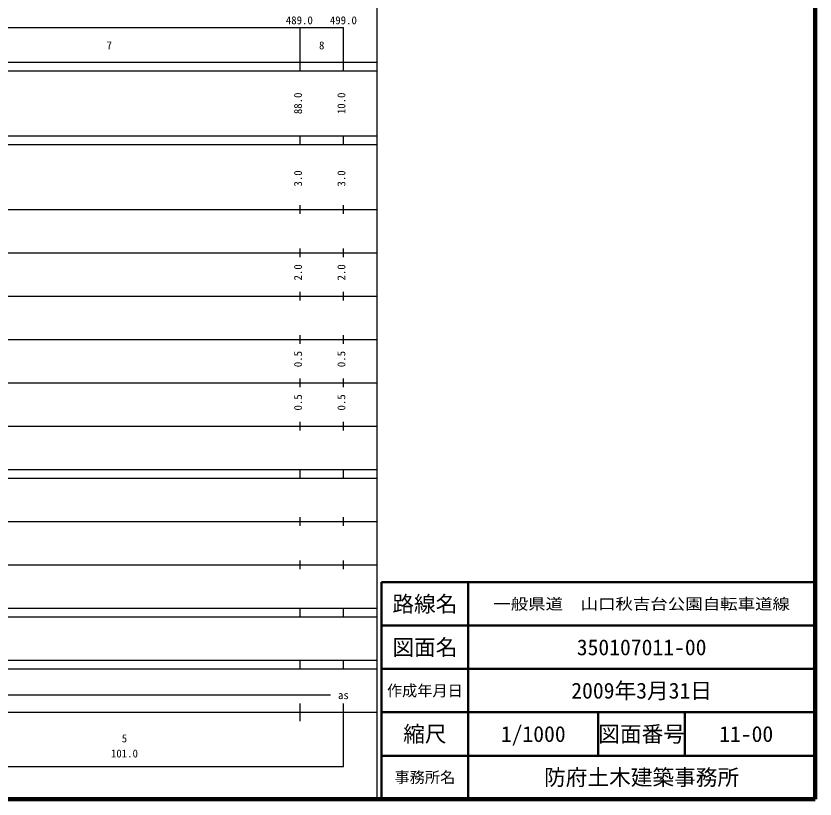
# Model space of a CAD drawing. Units: millimetres on the paper, enlarged 1000 times. Extents: x 40000 to 680000, y 20000 to 380000.
# Drawn here: x 495685 to 680000, y 20000 to 200656 of the extents above; entities that cross this region are included whole.
import ezdxf
from ezdxf.enums import TextEntityAlignment as Align

# ---------------------------------------------------------------- set-up
doc = ezdxf.new("R2010")
doc.units = ezdxf.units.MM
doc.header["$LTSCALE"] = 1000
for name, color, linetype, lineweight in [('M-TTL', 2, 'Continuous', 140), ('M-TTL-BAND', 7, 'Continuous', 25), ('M-TTL-FRAM', 2, 'Continuous', 50), ('M-TTL-LINE', 7, 'Continuous', 50)]:
    doc.layers.add(name, color=color, linetype=linetype, lineweight=lineweight)
doc.layers.add('M-TTL-TXT', color=7, linetype='Continuous')
doc.styles.add('ＭＳ ゴシック', font='')
doc.styles.get('ＭＳ ゴシック').set_extended_font_data('MS Gothic')

msp = doc.modelspace()

# ---------------------------------------------------------------- linework, layer by layer
at = {"layer": 'M-TTL'}
for p, q in [((680000, 20000), (680000, 380000)), ((40000, 20000), (680000, 20000))]:
    msp.add_line(p, q, dxfattribs=at)
at = {"layer": 'M-TTL-BAND'}
for p, q in [((579000, 20000), (579000, 370000)), ((61205, 198000), (571205, 198000)), ((561205, 188000), (561205, 198000)), ((571205, 188000), (571205, 198000)), ((571205, 188000), (571205, 198000)), ((40000, 190000), (579000, 190000)), ((40000, 188000), (579000, 188000)), ((40000, 173000), (579000, 173000)), ((561205, 171000), (561205, 173000)), ((571205, 171000), (571205, 173000)), ((40000, 171000), (579000, 171000)), ((561205, 155000), (561205, 157000)), ((571205, 155000), (571205, 157000)), ((40000, 156000), (579000, 156000)), ((46000, 146000), (579000, 146000)), ((561205, 145000), (561205, 147000)), ((571205, 145000), (571205, 147000)), ((561205, 135000), (561205, 137000)), ((571205, 135000), (571205, 137000)), ((52000, 136000), (579000, 136000)), ((46000, 126000), (579000, 126000)), ((561205, 125000), (561205, 127000)), ((571205, 125000), (571205, 127000)), ((561205, 115000), (561205, 117000)), ((571205, 115000), (571205, 117000)), ((52000, 116000), (579000, 116000)), ((561205, 105000), (561205, 107000)), ((571205, 105000), (571205, 107000)), ((46000, 106000), (579000, 106000)), ((40000, 96000), (579000, 96000)), ((561205, 94000), (561205, 96000)), ((571205, 94000), (571205, 96000)), ((40000, 94000), (579000, 94000)), ((561205, 83000), (561205, 85000)), ((571205, 83000), (571205, 85000)), ((49000, 84000), (579000, 84000)), ((40000, 74000), (579000, 74000)), ((561205, 73000), (561205, 75000)), ((571205, 73000), (571205, 75000)), ((40000, 64000), (579000, 64000)), ((561205, 62000), (561205, 64000)), ((571205, 62000), (571205, 64000)), ((40000, 62000), (579000, 62000)), ((40000, 52000), (579000, 52000)), ((561205, 50000), (561205, 52000)), ((571205, 50000), (571205, 52000)), ((40000, 50000), (579000, 50000)), ((473205, 44000), (568205, 44000)), ((561205, 38000), (561205, 42000)), ((571205, 27500), (571205, 42000)), ((571205, 27500), (571205, 42000)), ((40000, 40000), (579000, 40000)), ((61205, 27500), (571205, 27500))]:
    msp.add_line(p, q, dxfattribs=at)
at = {"layer": 'M-TTL-FRAM'}
for p, q in [((680000, 70000), (580000, 70000)), ((580000, 70000), (580000, 20000))]:
    msp.add_line(p, q, dxfattribs=at)
at = {"layer": 'M-TTL-LINE'}
for p, q in [((600000, 70000), (600000, 20000)), ((680000, 60000), (580000, 60000)), ((680000, 50000), (580000, 50000)), ((680000, 40000), (580000, 40000)), ((630000, 40000), (630000, 30000)), ((650000, 40000), (650000, 30000)), ((680000, 30000), (580000, 30000))]:
    msp.add_line(p, q, dxfattribs=at)

# ---------------------------------------------------------------- texts
at = {"layer": 'M-TTL-BAND', "style": 'ＭＳ ゴシック'}
for s, p in [('489.0', (561049, 198195)), ('499.0', (571205, 198195)), ('7', (517205, 192405)), ('8', (566205, 192405)), ('as', (571205, 42500)), ('5', (520705, 32523)), ('101.0', (520705, 29033))]:
    msp.add_text(s, height=1833, dxfattribs=at).set_placement(p, align=Align.BOTTOM_CENTER)
for s, p in [('88.0', (562205, 180500)), ('10.0', (572205, 180500)), ('3.0', (562205, 163174)), ('3.0', (572205, 163174)), ('2.0', (562205, 141500)), ('2.0', (572205, 141500)), ('0.5', (562205, 121500)), ('0.5', (572205, 121500)), ('0.5', (562205, 111500)), ('0.5', (572205, 111500))]:
    msp.add_text(s, height=1833, rotation=90, dxfattribs=at).set_placement(p, align=Align.BOTTOM_CENTER)
at = {"layer": 'M-TTL-TXT', "style": 'ＭＳ ゴシック'}
for s, height, p in [('路線名', 3666, (590000, 65000)), ('路線名', 3666, (590000, 65000)), ('図面名', 3666, (590000, 55000)), ('図面名', 3666, (590000, 55000)), ('350107011-00', 3666, (640000, 55000)), ('作成年月日', 2566, (590000, 45000)), ('作成年月日', 2566, (590000, 45000)), ('2009年3月31日', 3666, (640000, 45000)), ('縮尺', 3666, (590000, 35000)), ('縮尺', 3666, (590000, 35000)), ('1/1000', 3666, (615000, 35000)), ('図面番号', 3666, (640000, 35000)), ('図面番号', 3666, (640000, 35000)), ('11-00', 3666, (664125, 35000)), ('事務所名', 2566, (590000, 25000)), ('事務所名', 2566, (590000, 25000)), ('防府土木建築事務所', 3666, (640000, 25000))]:
    msp.add_text(s, height=height, dxfattribs=at).set_placement(p, align=Align.MIDDLE_CENTER)
at = {"layer": 'M-TTL-TXT', "style": 'ＭＳ ゴシック', "width": 1.15}
msp.add_text('一般県道\u3000山口秋吉台公園自転車道線', height=2566, dxfattribs=at).set_placement((640000, 65000), align=Align.MIDDLE_CENTER)

doc.saveas('drawing.dxf')
